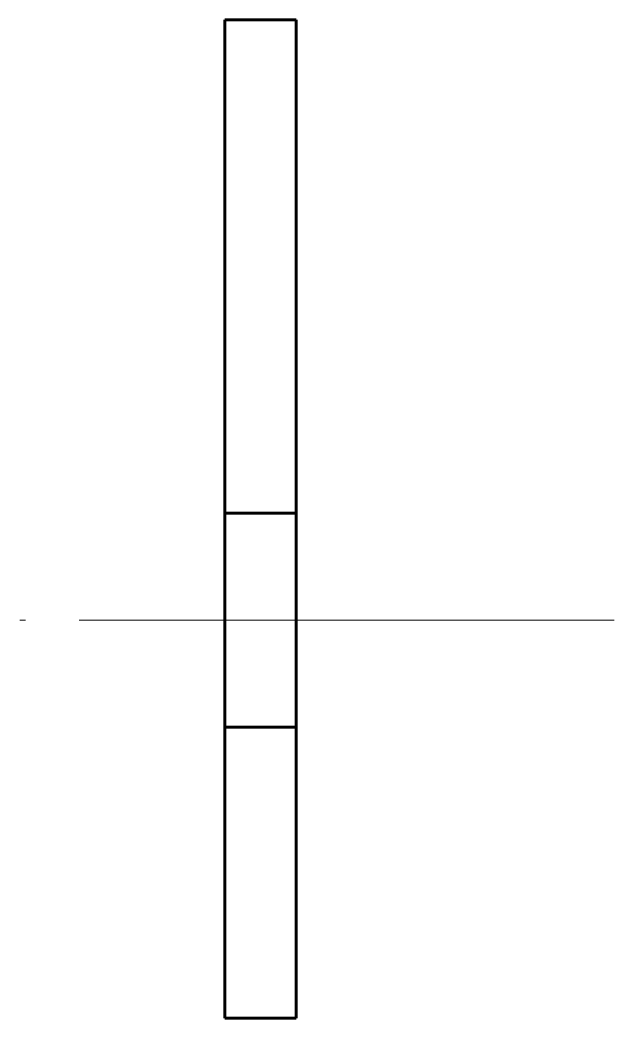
# Model space of a CAD drawing. Header units: millimetres. Extents: x -12.2 to 4.4, y 288.6 to 316.6.
import ezdxf

# ---------------------------------------------------------------- set-up
doc = ezdxf.new("R2010")
doc.units = ezdxf.units.MM
doc.linetypes.add('K5LT_AXLED', pattern=[19.5, 15, -1.5, 1.5, -1.5])
doc.linetypes.add('K5LT_BASIC', pattern=[0])

msp = doc.modelspace()

# ---------------------------------------------------------------- linework, layer by layer
at = {"color": 150, "linetype": 'K5LT_BASIC', "lineweight": 60, "true_color": 0x0080ff}
for p, q in [((-6.464, 288.621), (-6.464, 316.621)), ((-4.464, 316.621), (-6.464, 316.621)), ((-4.464, 288.621), (-4.464, 316.621)), ((-4.464, 302.783), (-6.464, 302.783)), ((-4.464, 296.783), (-6.464, 296.783)), ((-4.464, 288.621), (-6.464, 288.621))]:
    msp.add_line(p, q, dxfattribs=at)
at = {"color": 30, "linetype": 'K5LT_AXLED', "lineweight": 18, "true_color": 0xff8000}
msp.add_line((4.447, 299.783), (-12.213, 299.783), dxfattribs=at)

doc.saveas('drawing.dxf')
